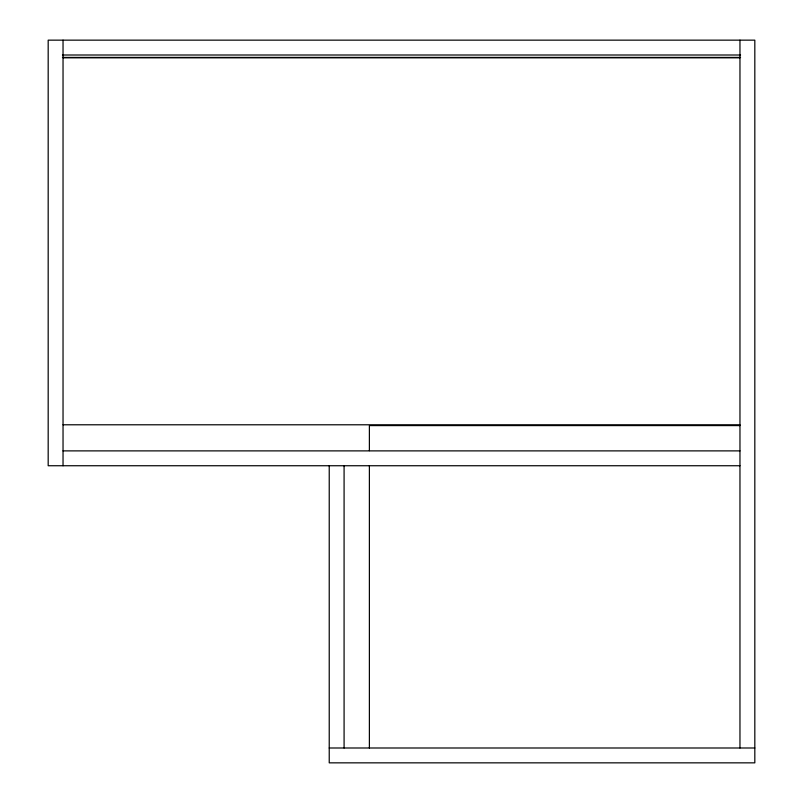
<?xml version="1.0" encoding="UTF-8"?>
<svg xmlns="http://www.w3.org/2000/svg" width="803" height="803" viewBox="0 0 803 803"><rect width="100%" height="100%" fill="white"/><g stroke="black" fill="none" stroke-linecap="round" stroke-linejoin="round"><path stroke-width="1.2" d="M62.433 55.005L740.567 55.005M62.433 57.414L740.567 57.414M63.035 57.816L739.964 57.816M63.035 424.787L739.964 424.787M739.964 425.59L369.38 425.59L369.38 450.684M63.035 450.884L739.964 450.884M739.964 465.74L48.18 465.74L48.18 40.15L754.82 40.15L754.82 762.85L329.23 762.85L329.23 465.74M329.23 747.995L754.82 747.995M739.964 40.15L739.964 747.995M369.38 465.73L369.38 747.995M344.085 465.74L344.085 747.995M63.035 40.15L63.035 465.74"/></g></svg>
